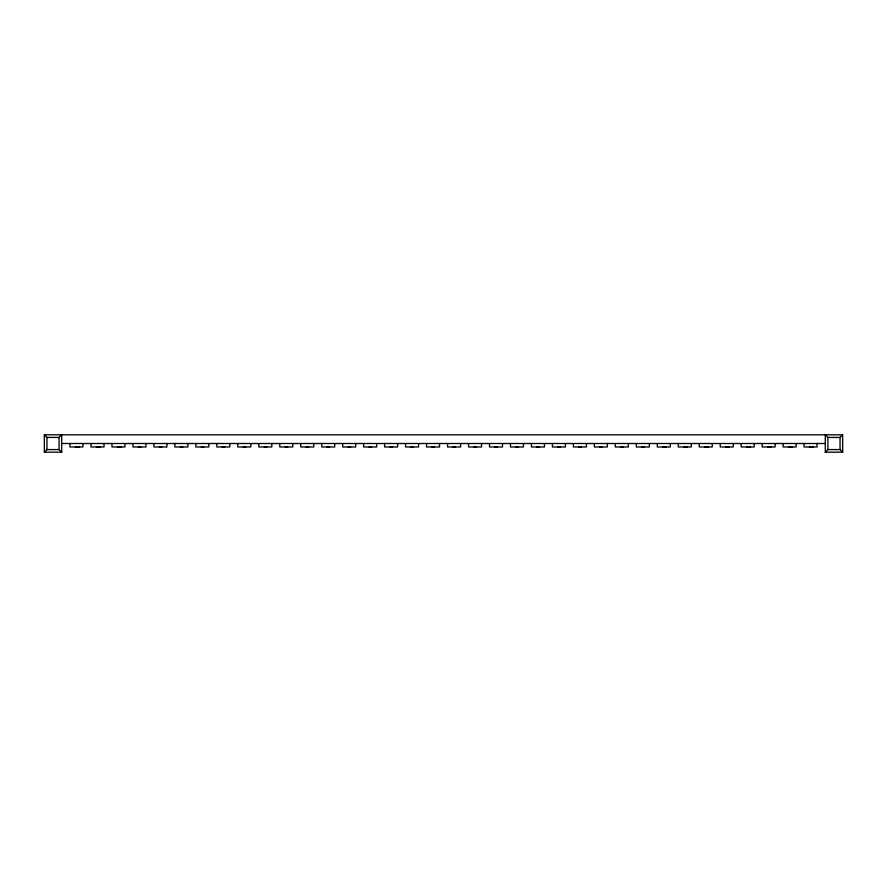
<?xml version="1.0" encoding="UTF-8"?>
<svg xmlns="http://www.w3.org/2000/svg" width="887" height="887" viewBox="0 0 887 887"><rect width="100%" height="100%" fill="white"/><g stroke="black" fill="none" stroke-linecap="round" stroke-linejoin="round"><path stroke-width="1.33" d="M44.35 452.182L46.956 449.576L46.956 437.424L44.35 434.818L44.35 452.182L61.702 452.182L61.702 434.818L59.096 437.424L46.956 437.424M825.298 452.182L827.904 449.576L840.044 449.576L842.65 452.182L825.298 452.182L825.298 434.818L827.904 437.424L827.904 449.576M840.044 449.576L840.044 437.424L842.65 434.818L842.65 452.182M75.373 446.97L79.165 446.97M96.428 446.97L100.231 446.97M117.406 446.97L121.197 446.97M138.372 446.97L140.878 446.97M159.338 446.97L161.844 446.97M180.305 446.97L182.811 446.97M201.282 446.97L203.788 446.97M222.249 446.97L224.755 446.97M243.215 446.97L245.721 446.97M264.226 446.97L266.732 446.97M285.193 446.97L287.71 446.97M306.17 446.97L308.676 446.97M327.137 446.97L329.642 446.97M348.103 446.97L350.609 446.97M369.07 446.97L371.575 446.97M390.036 446.97L392.553 446.97M411.014 446.97L413.519 446.97M431.98 446.97L434.486 446.97M452.991 446.97L455.497 446.97M473.957 446.97L476.474 446.97M494.935 446.97L497.441 446.97M515.901 446.97L518.407 446.97M536.868 446.97L539.374 446.97M557.834 446.97L560.34 446.97M578.801 446.97L581.318 446.97M599.778 446.97L602.284 446.97M620.745 446.97L623.251 446.97M641.756 446.97L644.261 446.97M662.722 446.97L666.525 446.97M683.7 446.97L687.492 446.97M704.666 446.97L708.458 446.97M725.633 446.97L729.424 446.97M746.599 446.97L750.402 446.97M767.565 446.97L771.368 446.97M788.543 446.97L792.335 446.97M809.465 446.97L813.257 446.97M44.35 434.818L842.65 434.818M827.904 437.424L840.044 437.424M61.702 443.5L825.298 443.5M46.956 449.576L59.096 449.576L61.702 452.182M817.049 443.5L817.049 446.97L804.032 446.97L804.032 443.5M796.127 443.5L796.127 446.97L783.11 446.97L783.11 443.5M775.16 443.5L775.16 446.97L762.144 446.97L762.144 443.5M754.194 443.5L754.194 446.97L741.177 446.97L741.177 443.5M733.227 443.5L733.227 446.97L720.211 446.97L720.211 443.5M712.25 443.5L712.25 446.97L699.244 446.97L699.244 443.5M691.283 443.5L691.283 446.97L678.267 446.97L678.267 443.5M670.317 443.5L670.317 446.97L657.3 446.97L657.3 443.5M649.351 443.5L649.351 446.97L636.334 446.97L636.334 443.5M628.329 443.5L628.329 446.97L615.323 446.97L615.323 443.5M607.362 443.5L607.362 446.97L594.345 446.97L594.345 443.5M586.396 443.5L586.396 446.97L573.379 446.97L573.379 443.5M565.429 443.5L565.429 446.97L552.413 446.97L552.413 443.5M544.463 443.5L544.463 446.97L531.446 446.97L531.446 443.5M523.485 443.5L523.485 446.97L510.48 446.97L510.48 443.5M502.519 443.5L502.519 446.97L489.502 446.97L489.502 443.5M481.552 443.5L481.552 446.97L468.536 446.97L468.536 443.5M460.586 443.5L460.586 446.97L447.569 446.97L447.569 443.5M439.564 443.5L439.564 446.97L426.558 446.97L426.558 443.5M418.597 443.5L418.597 446.97L405.581 446.97L405.581 443.5M397.631 443.5L397.631 446.97L384.614 446.97L384.614 443.5M376.665 443.5L376.665 446.97L363.648 446.97L363.648 443.5M355.698 443.5L355.698 446.97L342.681 446.97L342.681 443.5M334.721 443.5L334.721 446.97L321.715 446.97L321.715 443.5M313.754 443.5L313.754 446.97L300.737 446.97L300.737 443.5M292.788 443.5L292.788 446.97L279.771 446.97L279.771 443.5M271.821 443.5L271.821 446.97L258.804 446.97L258.804 443.5M250.81 443.5L250.81 446.97L237.794 446.97L237.794 443.5M229.833 443.5L229.833 446.97L216.816 446.97L216.816 443.5M208.866 443.5L208.866 446.97L195.85 446.97L195.85 443.5M187.9 443.5L187.9 446.97L174.883 446.97L174.883 443.5M166.933 443.5L166.933 446.97L153.917 446.97L153.917 443.5M145.956 443.5L145.956 446.97L132.95 446.97L132.95 443.5M124.989 443.5L124.989 446.97L111.973 446.97L111.973 443.5M104.023 443.5L104.023 446.97L91.006 446.97L91.006 443.5M82.968 443.5L82.968 446.97L69.951 446.97L69.951 443.5M59.096 437.424L59.096 449.576"/></g></svg>
